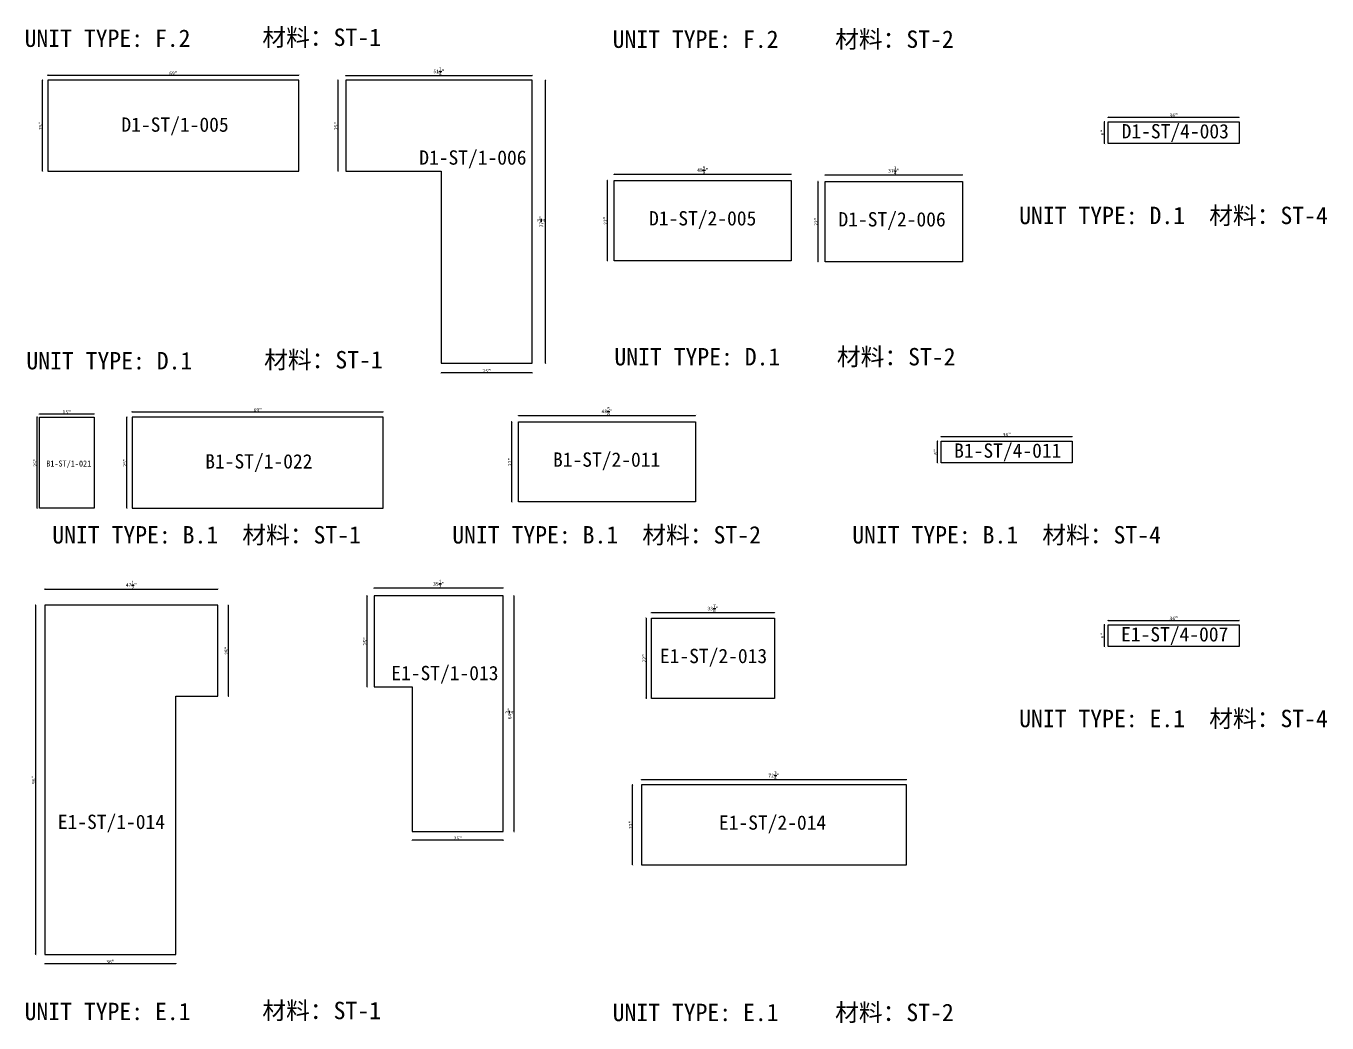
# Model space of a CAD drawing. Header units: millimetres. Extents: x -46962 to 137822, y -48342 to 2116.
# Drawn here: x 52801 to 61882, y -19901 to -12941 of the extents above; entities that cross this region are included whole.
import ezdxf
from ezdxf.enums import TextEntityAlignment as Align

# ---------------------------------------------------------------- set-up
doc = ezdxf.new("R2010")
doc.units = ezdxf.units.MM
doc.layers.add('COUNTERTOP_NUMBER', color=3, linetype='Continuous')
doc.layers.add('COUNTERTOPS', color=7, linetype='Continuous')
doc.styles.add('样式 1', font='')
doc.styles.get('样式 1').set_extended_font_data('NSimSun')
doc.dimstyles.new('副本 ISO-25', dxfattribs={"dimtxt": 25, "dimasz": 10, "dimexe": 1.5, "dimexo": 0.5, "dimtad": 1, "dimlfac": 0.03937, "dimlunit": 5, "dimtxsty": '样式 1', "dimblk": 'ARCHTICK', "dimcen": 2.5, "dimclrd": 256, "dimclrt": 1, "dimazin": 3, "dimtfac": 1, "dimtmove": 0, "dimatfit": 3, "dimfxlon": 1})

# ---------------------------------------------------------------- blocks, each defined once
blk = doc.blocks.new('_ArchTick')
at = {"color": 0, "linetype": 'ByBlock', "const_width": 0.15}
blk.add_lwpolyline([(-0.5, -0.5), (0.5, 0.5)], dxfattribs=at)
blk = doc.blocks.new('*D1247')
at = {"color": 0, "lineweight": -2, "transparency": 16777216}
for p, q in [((52917.6, -13320.4), (52915.1, -13320.4)), ((52917.6, -13955.4), (52915.1, -13955.4))]:
    blk.add_line(p, q, dxfattribs=at)
at = {"lineweight": -2, "transparency": 16777216}
blk.add_line((52916.6, -13955.4), (52916.6, -13320.4), dxfattribs=at)
at = {"layer": 'Defpoints', "color": 0, "transparency": 16777216}
for p in [(52916.6, -13320.4), (52953.5, -13320.4), (52953.5, -13955.4)]:
    blk.add_point(p, dxfattribs=at)
at = {"lineweight": -2, "transparency": 16777216, "xscale": 10, "yscale": 10, "zscale": 10}
for p, rotation in [((52916.6, -13320.4), 90), ((52916.6, -13955.4), 270)]:
    blk.add_blockref('_ArchTick', p, dxfattribs=dict(at, rotation=rotation))
at = {"color": 1, "transparency": 16777216, "insert": (52903.4, -13637.9), "char_height": 25, "attachment_point": 5, "rotation": 90, "style": '样式 1'}
blk.add_mtext('\\A1;25"', dxfattribs=at)
blk = doc.blocks.new('*D1248')
at = {"color": 0, "lineweight": -2, "transparency": 16777216}
for p, q in [((52953.5, -13285), (52953.5, -13282.5)), ((54706.1, -13285), (54706.1, -13282.5))]:
    blk.add_line(p, q, dxfattribs=at)
at = {"lineweight": -2, "transparency": 16777216}
blk.add_line((52953.5, -13284), (54706.1, -13284), dxfattribs=at)
at = {"layer": 'Defpoints', "color": 0, "transparency": 16777216}
for p in [(52953.5, -13320.4), (54706.1, -13284), (54706.1, -13320.4)]:
    blk.add_point(p, dxfattribs=at)
at = {"lineweight": -2, "transparency": 16777216, "xscale": 10, "yscale": 10, "zscale": 10, "rotation": 180}
blk.add_blockref('_ArchTick', (52953.5, -13284), dxfattribs=at)
at = {"lineweight": -2, "transparency": 16777216, "xscale": 10, "yscale": 10, "zscale": 10}
blk.add_blockref('_ArchTick', (54706.1, -13284), dxfattribs=at)
at = {"color": 1, "transparency": 16777216, "insert": (53829.8, -13270.9), "char_height": 25, "attachment_point": 5, "style": '样式 1'}
blk.add_mtext('\\A1;69"', dxfattribs=at)
blk = doc.blocks.new('*D1249')
at = {"color": 0, "lineweight": -2, "transparency": 16777216}
for p, q in [((55032.4, -13288.2), (55032.4, -13285.7)), ((56334.1, -13288.2), (56334.1, -13285.7))]:
    blk.add_line(p, q, dxfattribs=at)
at = {"lineweight": -2, "transparency": 16777216}
blk.add_line((55032.4, -13287.2), (56334.1, -13287.2), dxfattribs=at)
at = {"layer": 'Defpoints', "color": 0, "transparency": 16777216}
for p in [(55032.4, -13320.4), (56334.1, -13287.2), (56334.1, -13320.4)]:
    blk.add_point(p, dxfattribs=at)
at = {"lineweight": -2, "transparency": 16777216, "xscale": 10, "yscale": 10, "zscale": 10, "rotation": 180}
blk.add_blockref('_ArchTick', (55032.4, -13287.2), dxfattribs=at)
at = {"lineweight": -2, "transparency": 16777216, "xscale": 10, "yscale": 10, "zscale": 10}
blk.add_blockref('_ArchTick', (56334.1, -13287.2), dxfattribs=at)
at = {"color": 1, "transparency": 16777216, "insert": (55683.3, -13258.2), "char_height": 25, "attachment_point": 5, "style": '样式 1'}
blk.add_mtext('\\A1;51{\\H1x;\\S1/4;}"', dxfattribs=at)
blk = doc.blocks.new('*D1250')
at = {"color": 0, "lineweight": -2, "transparency": 16777216}
for p, q in [((54979.9, -13320.4), (54977.4, -13320.4)), ((54979.9, -13955.4), (54977.4, -13955.4))]:
    blk.add_line(p, q, dxfattribs=at)
at = {"lineweight": -2, "transparency": 16777216}
blk.add_line((54978.9, -13955.4), (54978.9, -13320.4), dxfattribs=at)
at = {"layer": 'Defpoints', "color": 0, "transparency": 16777216}
for p in [(54978.9, -13320.4), (55032.4, -13320.4), (55032.4, -13955.4)]:
    blk.add_point(p, dxfattribs=at)
at = {"lineweight": -2, "transparency": 16777216, "xscale": 10, "yscale": 10, "zscale": 10}
for p, rotation in [((54978.9, -13320.4), 90), ((54978.9, -13955.4), 270)]:
    blk.add_blockref('_ArchTick', p, dxfattribs=dict(at, rotation=rotation))
at = {"color": 1, "transparency": 16777216, "insert": (54965.8, -13637.9), "char_height": 25, "attachment_point": 5, "rotation": 90, "style": '样式 1'}
blk.add_mtext('\\A1;25"', dxfattribs=at)
blk = doc.blocks.new('*D1251')
at = {"color": 0, "lineweight": -2, "transparency": 16777216}
for p, q in [((55699.1, -15362.6), (55699.1, -15365.1)), ((56334.1, -15362.6), (56334.1, -15365.1))]:
    blk.add_line(p, q, dxfattribs=at)
at = {"lineweight": -2, "transparency": 16777216}
blk.add_line((56334.1, -15363.6), (55699.1, -15363.6), dxfattribs=at)
at = {"layer": 'Defpoints', "color": 0, "transparency": 16777216}
for p in [(55699.1, -15295.2), (56334.1, -15295.2), (55699.1, -15363.6)]:
    blk.add_point(p, dxfattribs=at)
at = {"lineweight": -2, "transparency": 16777216, "xscale": 10, "yscale": 10, "zscale": 10, "rotation": 180}
blk.add_blockref('_ArchTick', (55699.1, -15363.6), dxfattribs=at)
at = {"lineweight": -2, "transparency": 16777216, "xscale": 10, "yscale": 10, "zscale": 10}
blk.add_blockref('_ArchTick', (56334.1, -15363.6), dxfattribs=at)
at = {"color": 1, "transparency": 16777216, "insert": (56016.6, -15350.5), "char_height": 25, "attachment_point": 5, "style": '样式 1'}
blk.add_mtext('\\A1;25"', dxfattribs=at)
blk = doc.blocks.new('*D1252')
at = {"color": 0, "lineweight": -2, "transparency": 16777216}
for p, q in [((56426.4, -13320.4), (56428.9, -13320.4)), ((56426.4, -15295.2), (56428.9, -15295.2))]:
    blk.add_line(p, q, dxfattribs=at)
at = {"lineweight": -2, "transparency": 16777216}
blk.add_line((56427.4, -15295.2), (56427.4, -13320.4), dxfattribs=at)
at = {"layer": 'Defpoints', "color": 0, "transparency": 16777216}
for p in [(56334.1, -13320.4), (56427.4, -13320.4), (56334.1, -15295.2)]:
    blk.add_point(p, dxfattribs=at)
at = {"lineweight": -2, "transparency": 16777216, "xscale": 10, "yscale": 10, "zscale": 10}
for p, rotation in [((56427.4, -13320.4), 90), ((56427.4, -15295.2), 270)]:
    blk.add_blockref('_ArchTick', p, dxfattribs=dict(at, rotation=rotation))
at = {"color": 1, "transparency": 16777216, "insert": (56398.3, -14307.8), "char_height": 25, "attachment_point": 5, "rotation": 90, "style": '样式 1'}
blk.add_mtext('\\A1;77{\\H1x;\\S3/4;}"', dxfattribs=at)
blk = doc.blocks.new('*D1253')
at = {"color": 0, "lineweight": -2, "transparency": 16777216}
for p, q in [((56906.4, -13977.3), (56906.4, -13974.8)), ((58141.5, -13977.3), (58141.5, -13974.8))]:
    blk.add_line(p, q, dxfattribs=at)
at = {"lineweight": -2, "transparency": 16777216}
blk.add_line((56906.4, -13976.3), (58141.5, -13976.3), dxfattribs=at)
at = {"layer": 'Defpoints', "color": 0, "transparency": 16777216}
for p in [(58141.5, -13976.3), (56906.4, -14020.9), (58141.5, -14020.9)]:
    blk.add_point(p, dxfattribs=at)
at = {"lineweight": -2, "transparency": 16777216, "xscale": 10, "yscale": 10, "zscale": 10, "rotation": 180}
blk.add_blockref('_ArchTick', (56906.4, -13976.3), dxfattribs=at)
at = {"lineweight": -2, "transparency": 16777216, "xscale": 10, "yscale": 10, "zscale": 10}
blk.add_blockref('_ArchTick', (58141.5, -13976.3), dxfattribs=at)
at = {"color": 1, "transparency": 16777216, "insert": (57524, -13947.2), "char_height": 25, "attachment_point": 5, "style": '样式 1'}
blk.add_mtext('\\A1;48{\\H1x;\\S5/8;}"', dxfattribs=at)
blk = doc.blocks.new('*D1254')
at = {"color": 0, "lineweight": -2, "transparency": 16777216}
for p, q in [((56859.7, -14020.9), (56857.2, -14020.9)), ((56859.7, -14579.7), (56857.2, -14579.7))]:
    blk.add_line(p, q, dxfattribs=at)
at = {"lineweight": -2, "transparency": 16777216}
blk.add_line((56858.7, -14579.7), (56858.7, -14020.9), dxfattribs=at)
at = {"layer": 'Defpoints', "color": 0, "transparency": 16777216}
for p in [(56858.7, -14020.9), (56906.4, -14020.9), (56906.4, -14579.7)]:
    blk.add_point(p, dxfattribs=at)
at = {"lineweight": -2, "transparency": 16777216, "xscale": 10, "yscale": 10, "zscale": 10}
for p, rotation in [((56858.7, -14020.9), 90), ((56858.7, -14579.7), 270)]:
    blk.add_blockref('_ArchTick', p, dxfattribs=dict(at, rotation=rotation))
at = {"color": 1, "transparency": 16777216, "insert": (56845.5, -14300.3), "char_height": 25, "attachment_point": 5, "rotation": 90, "style": '样式 1'}
blk.add_mtext('\\A1;22"', dxfattribs=at)
blk = doc.blocks.new('*D1255')
at = {"color": 0, "lineweight": -2, "transparency": 16777216}
for p, q in [((58378.3, -13981.9), (58378.3, -13979.4)), ((59337.1, -13981.9), (59337.1, -13979.4))]:
    blk.add_line(p, q, dxfattribs=at)
at = {"lineweight": -2, "transparency": 16777216}
blk.add_line((58378.3, -13980.9), (59337.1, -13980.9), dxfattribs=at)
at = {"layer": 'Defpoints', "color": 0, "transparency": 16777216}
for p in [(59337.1, -13980.9), (58378.3, -14027.7), (59337.1, -14027.7)]:
    blk.add_point(p, dxfattribs=at)
at = {"lineweight": -2, "transparency": 16777216, "xscale": 10, "yscale": 10, "zscale": 10, "rotation": 180}
blk.add_blockref('_ArchTick', (58378.3, -13980.9), dxfattribs=at)
at = {"lineweight": -2, "transparency": 16777216, "xscale": 10, "yscale": 10, "zscale": 10}
blk.add_blockref('_ArchTick', (59337.1, -13980.9), dxfattribs=at)
at = {"color": 1, "transparency": 16777216, "insert": (58857.7, -13951.8), "char_height": 25, "attachment_point": 5, "style": '样式 1'}
blk.add_mtext('\\A1;37{\\H1x;\\S3/4;}"', dxfattribs=at)
blk = doc.blocks.new('*D1256')
at = {"color": 0, "lineweight": -2, "transparency": 16777216}
for p, q in [((58331.2, -14027.7), (58328.7, -14027.7)), ((58331.2, -14586.5), (58328.7, -14586.5))]:
    blk.add_line(p, q, dxfattribs=at)
at = {"lineweight": -2, "transparency": 16777216}
blk.add_line((58330.2, -14586.5), (58330.2, -14027.7), dxfattribs=at)
at = {"layer": 'Defpoints', "color": 0, "transparency": 16777216}
for p in [(58330.2, -14027.7), (58378.3, -14027.7), (58378.3, -14586.5)]:
    blk.add_point(p, dxfattribs=at)
at = {"lineweight": -2, "transparency": 16777216, "xscale": 10, "yscale": 10, "zscale": 10}
for p, rotation in [((58330.2, -14027.7), 90), ((58330.2, -14586.5), 270)]:
    blk.add_blockref('_ArchTick', p, dxfattribs=dict(at, rotation=rotation))
at = {"color": 1, "transparency": 16777216, "insert": (58317, -14307.1), "char_height": 25, "attachment_point": 5, "rotation": 90, "style": '样式 1'}
blk.add_mtext('\\A1;22"', dxfattribs=at)
blk = doc.blocks.new('*D1257')
at = {"color": 0, "lineweight": -2, "transparency": 16777216}
for p, q in [((60354.8, -13579.3), (60354.8, -13576.8)), ((61269.2, -13579.3), (61269.2, -13576.8))]:
    blk.add_line(p, q, dxfattribs=at)
at = {"lineweight": -2, "transparency": 16777216}
blk.add_line((60354.8, -13578.3), (61269.2, -13578.3), dxfattribs=at)
at = {"layer": 'Defpoints', "color": 0, "transparency": 16777216}
for p in [(60354.8, -13609.2), (61269.2, -13578.3), (61269.2, -13609.2)]:
    blk.add_point(p, dxfattribs=at)
at = {"lineweight": -2, "transparency": 16777216, "xscale": 10, "yscale": 10, "zscale": 10, "rotation": 180}
blk.add_blockref('_ArchTick', (60354.8, -13578.3), dxfattribs=at)
at = {"lineweight": -2, "transparency": 16777216, "xscale": 10, "yscale": 10, "zscale": 10}
blk.add_blockref('_ArchTick', (61269.2, -13578.3), dxfattribs=at)
at = {"color": 1, "transparency": 16777216, "insert": (60812, -13565.2), "char_height": 25, "attachment_point": 5, "style": '样式 1'}
blk.add_mtext('\\A1;36"', dxfattribs=at)
blk = doc.blocks.new('*D1258')
at = {"color": 0, "lineweight": -2, "transparency": 16777216}
for p, q in [((60330, -13609.2), (60327.5, -13609.2)), ((60330, -13761.6), (60327.5, -13761.6))]:
    blk.add_line(p, q, dxfattribs=at)
at = {"lineweight": -2, "transparency": 16777216}
blk.add_line((60329, -13761.6), (60329, -13609.2), dxfattribs=at)
at = {"layer": 'Defpoints', "color": 0, "transparency": 16777216}
for p in [(60329, -13609.2), (60354.8, -13609.2), (60354.8, -13761.6)]:
    blk.add_point(p, dxfattribs=at)
at = {"lineweight": -2, "transparency": 16777216, "xscale": 10, "yscale": 10, "zscale": 10}
for p, rotation in [((60329, -13609.2), 90), ((60329, -13761.6), 270)]:
    blk.add_blockref('_ArchTick', p, dxfattribs=dict(at, rotation=rotation))
at = {"color": 1, "transparency": 16777216, "insert": (60315.9, -13685.4), "char_height": 25, "attachment_point": 5, "rotation": 90, "style": '样式 1'}
blk.add_mtext('\\A1;6"', dxfattribs=at)
blk = doc.blocks.new('*D1269')
at = {"color": 0, "lineweight": -2, "transparency": 16777216}
for p, q in [((52880.2, -15671.2), (52877.7, -15671.2)), ((52880.2, -16306.2), (52877.7, -16306.2))]:
    blk.add_line(p, q, dxfattribs=at)
at = {"lineweight": -2, "transparency": 16777216}
blk.add_line((52879.2, -16306.2), (52879.2, -15671.2), dxfattribs=at)
at = {"layer": 'Defpoints', "color": 0, "transparency": 16777216}
for p in [(52879.2, -15671.2), (52895, -15671.2), (52895, -16306.2)]:
    blk.add_point(p, dxfattribs=at)
at = {"lineweight": -2, "transparency": 16777216, "xscale": 10, "yscale": 10, "zscale": 10}
for p, rotation in [((52879.2, -15671.2), 90), ((52879.2, -16306.2), 270)]:
    blk.add_blockref('_ArchTick', p, dxfattribs=dict(at, rotation=rotation))
at = {"color": 1, "transparency": 16777216, "insert": (52866.1, -15988.7), "char_height": 25, "attachment_point": 5, "rotation": 90, "style": '样式 1'}
blk.add_mtext('\\A1;25"', dxfattribs=at)
blk = doc.blocks.new('*D1270')
at = {"color": 0, "lineweight": -2, "transparency": 16777216}
for p, q in [((52895, -15650.8), (52895, -15648.3)), ((53276, -15650.8), (53276, -15648.3))]:
    blk.add_line(p, q, dxfattribs=at)
at = {"lineweight": -2, "transparency": 16777216}
blk.add_line((52895, -15649.8), (53276, -15649.8), dxfattribs=at)
at = {"layer": 'Defpoints', "color": 0, "transparency": 16777216}
for p in [(52895, -15671.2), (53276, -15649.8), (53276, -15671.2)]:
    blk.add_point(p, dxfattribs=at)
at = {"lineweight": -2, "transparency": 16777216, "xscale": 10, "yscale": 10, "zscale": 10, "rotation": 180}
blk.add_blockref('_ArchTick', (52895, -15649.8), dxfattribs=at)
at = {"lineweight": -2, "transparency": 16777216, "xscale": 10, "yscale": 10, "zscale": 10}
blk.add_blockref('_ArchTick', (53276, -15649.8), dxfattribs=at)
at = {"color": 1, "transparency": 16777216, "insert": (53085.5, -15636.6), "char_height": 25, "attachment_point": 5, "style": '样式 1'}
blk.add_mtext('\\A1;15"', dxfattribs=at)
blk = doc.blocks.new('*D1271')
at = {"color": 0, "lineweight": -2, "transparency": 16777216}
for p, q in [((53506.3, -15671.2), (53503.8, -15671.2)), ((53506.3, -16306.2), (53503.8, -16306.2))]:
    blk.add_line(p, q, dxfattribs=at)
at = {"lineweight": -2, "transparency": 16777216}
blk.add_line((53505.3, -16306.2), (53505.3, -15671.2), dxfattribs=at)
at = {"layer": 'Defpoints', "color": 0, "transparency": 16777216}
for p in [(53505.3, -15671.2), (53542.3, -15671.2), (53542.3, -16306.2)]:
    blk.add_point(p, dxfattribs=at)
at = {"lineweight": -2, "transparency": 16777216, "xscale": 10, "yscale": 10, "zscale": 10}
for p, rotation in [((53505.3, -15671.2), 90), ((53505.3, -16306.2), 270)]:
    blk.add_blockref('_ArchTick', p, dxfattribs=dict(at, rotation=rotation))
at = {"color": 1, "transparency": 16777216, "insert": (53492.2, -15988.7), "char_height": 25, "attachment_point": 5, "rotation": 90, "style": '样式 1'}
blk.add_mtext('\\A1;25"', dxfattribs=at)
blk = doc.blocks.new('*D1272')
at = {"color": 0, "lineweight": -2, "transparency": 16777216}
for p, q in [((53542.3, -15635.9), (53542.3, -15633.4)), ((55294.9, -15635.9), (55294.9, -15633.4))]:
    blk.add_line(p, q, dxfattribs=at)
at = {"lineweight": -2, "transparency": 16777216}
blk.add_line((53542.3, -15634.9), (55294.9, -15634.9), dxfattribs=at)
at = {"layer": 'Defpoints', "color": 0, "transparency": 16777216}
for p in [(53542.3, -15671.2), (55294.9, -15634.9), (55294.9, -15671.2)]:
    blk.add_point(p, dxfattribs=at)
at = {"lineweight": -2, "transparency": 16777216, "xscale": 10, "yscale": 10, "zscale": 10, "rotation": 180}
blk.add_blockref('_ArchTick', (53542.3, -15634.9), dxfattribs=at)
at = {"lineweight": -2, "transparency": 16777216, "xscale": 10, "yscale": 10, "zscale": 10}
blk.add_blockref('_ArchTick', (55294.9, -15634.9), dxfattribs=at)
at = {"color": 1, "transparency": 16777216, "insert": (54418.6, -15621.7), "char_height": 25, "attachment_point": 5, "style": '样式 1'}
blk.add_mtext('\\A1;69"', dxfattribs=at)
blk = doc.blocks.new('*D1273')
at = {"color": 0, "lineweight": -2, "transparency": 16777216}
for p, q in [((56239.7, -15661.4), (56239.7, -15658.9)), ((57474.7, -15661.4), (57474.7, -15658.9))]:
    blk.add_line(p, q, dxfattribs=at)
at = {"lineweight": -2, "transparency": 16777216}
blk.add_line((56239.7, -15660.4), (57474.7, -15660.4), dxfattribs=at)
at = {"layer": 'Defpoints', "color": 0, "transparency": 16777216}
for p in [(56239.7, -15705), (57474.7, -15660.4), (57474.7, -15705)]:
    blk.add_point(p, dxfattribs=at)
at = {"lineweight": -2, "transparency": 16777216, "xscale": 10, "yscale": 10, "zscale": 10, "rotation": 180}
blk.add_blockref('_ArchTick', (56239.7, -15660.4), dxfattribs=at)
at = {"lineweight": -2, "transparency": 16777216, "xscale": 10, "yscale": 10, "zscale": 10}
blk.add_blockref('_ArchTick', (57474.7, -15660.4), dxfattribs=at)
at = {"color": 1, "transparency": 16777216, "insert": (56857.2, -15631.4), "char_height": 25, "attachment_point": 5, "style": '样式 1'}
blk.add_mtext('\\A1;48{\\H1x;\\S5/8;}"', dxfattribs=at)
blk = doc.blocks.new('*D1274')
at = {"color": 0, "lineweight": -2, "transparency": 16777216}
for p, q in [((56192.9, -15705), (56190.4, -15705)), ((56192.9, -16263.8), (56190.4, -16263.8))]:
    blk.add_line(p, q, dxfattribs=at)
at = {"lineweight": -2, "transparency": 16777216}
blk.add_line((56191.9, -16263.8), (56191.9, -15705), dxfattribs=at)
at = {"layer": 'Defpoints', "color": 0, "transparency": 16777216}
for p in [(56191.9, -15705), (56239.7, -15705), (56239.7, -16263.8)]:
    blk.add_point(p, dxfattribs=at)
at = {"lineweight": -2, "transparency": 16777216, "xscale": 10, "yscale": 10, "zscale": 10}
for p, rotation in [((56191.9, -15705), 90), ((56191.9, -16263.8), 270)]:
    blk.add_blockref('_ArchTick', p, dxfattribs=dict(at, rotation=rotation))
at = {"color": 1, "transparency": 16777216, "insert": (56178.8, -15984.4), "char_height": 25, "attachment_point": 5, "rotation": 90, "style": '样式 1'}
blk.add_mtext('\\A1;22"', dxfattribs=at)
blk = doc.blocks.new('*D1275')
at = {"color": 0, "lineweight": -2, "transparency": 16777216}
for p, q in [((59189.8, -15808.9), (59189.8, -15806.4)), ((60104.2, -15808.9), (60104.2, -15806.4))]:
    blk.add_line(p, q, dxfattribs=at)
at = {"lineweight": -2, "transparency": 16777216}
blk.add_line((59189.8, -15807.9), (60104.2, -15807.9), dxfattribs=at)
at = {"layer": 'Defpoints', "color": 0, "transparency": 16777216}
for p in [(59189.8, -15838.7), (60104.2, -15807.9), (60104.2, -15838.7)]:
    blk.add_point(p, dxfattribs=at)
at = {"lineweight": -2, "transparency": 16777216, "xscale": 10, "yscale": 10, "zscale": 10, "rotation": 180}
blk.add_blockref('_ArchTick', (59189.8, -15807.9), dxfattribs=at)
at = {"lineweight": -2, "transparency": 16777216, "xscale": 10, "yscale": 10, "zscale": 10}
blk.add_blockref('_ArchTick', (60104.2, -15807.9), dxfattribs=at)
at = {"color": 1, "transparency": 16777216, "insert": (59647, -15794.8), "char_height": 25, "attachment_point": 5, "style": '样式 1'}
blk.add_mtext('\\A1;36"', dxfattribs=at)
blk = doc.blocks.new('*D1276')
at = {"color": 0, "lineweight": -2, "transparency": 16777216}
for p, q in [((59165, -15838.7), (59162.5, -15838.7)), ((59165, -15991.1), (59162.5, -15991.1))]:
    blk.add_line(p, q, dxfattribs=at)
at = {"lineweight": -2, "transparency": 16777216}
blk.add_line((59164, -15991.1), (59164, -15838.7), dxfattribs=at)
at = {"layer": 'Defpoints', "color": 0, "transparency": 16777216}
for p in [(59164, -15838.7), (59189.8, -15838.7), (59189.8, -15991.1)]:
    blk.add_point(p, dxfattribs=at)
at = {"lineweight": -2, "transparency": 16777216, "xscale": 10, "yscale": 10, "zscale": 10}
for p, rotation in [((59164, -15838.7), 90), ((59164, -15991.1), 270)]:
    blk.add_blockref('_ArchTick', p, dxfattribs=dict(at, rotation=rotation))
at = {"color": 1, "transparency": 16777216, "insert": (59150.9, -15914.9), "char_height": 25, "attachment_point": 5, "rotation": 90, "style": '样式 1'}
blk.add_mtext('\\A1;6"', dxfattribs=at)
blk = doc.blocks.new('*D1226')
at = {"color": 0, "lineweight": -2, "transparency": 16777216}
for p, q in [((55230.8, -16866.5), (55230.8, -16864)), ((56132.5, -16866.5), (56132.5, -16864))]:
    blk.add_line(p, q, dxfattribs=at)
at = {"lineweight": -2, "transparency": 16777216}
blk.add_line((56132.5, -16865.5), (55230.8, -16865.5), dxfattribs=at)
at = {"layer": 'Defpoints', "color": 0, "transparency": 16777216}
for p in [(55230.8, -16865.5), (55230.8, -16919.5), (56132.5, -16919.5)]:
    blk.add_point(p, dxfattribs=at)
at = {"lineweight": -2, "transparency": 16777216, "xscale": 10, "yscale": 10, "zscale": 10, "rotation": 180}
blk.add_blockref('_ArchTick', (55230.8, -16865.5), dxfattribs=at)
at = {"lineweight": -2, "transparency": 16777216, "xscale": 10, "yscale": 10, "zscale": 10}
blk.add_blockref('_ArchTick', (56132.5, -16865.5), dxfattribs=at)
at = {"color": 1, "transparency": 16777216, "insert": (55681.6, -16836.5), "char_height": 25, "attachment_point": 5, "style": '样式 1'}
blk.add_mtext('\\A1;35{\\H1x;\\S1/2;}"', dxfattribs=at)
blk = doc.blocks.new('*D1227')
at = {"color": 0, "lineweight": -2, "transparency": 16777216}
for p, q in [((56204.9, -16919.5), (56207.4, -16919.5)), ((56204.9, -18564.1), (56207.4, -18564.1))]:
    blk.add_line(p, q, dxfattribs=at)
at = {"lineweight": -2, "transparency": 16777216}
blk.add_line((56205.9, -16919.5), (56205.9, -18564.1), dxfattribs=at)
at = {"layer": 'Defpoints', "color": 0, "transparency": 16777216}
for p in [(56132.5, -16919.5), (56132.5, -18564.1), (56205.9, -18564.1)]:
    blk.add_point(p, dxfattribs=at)
at = {"lineweight": -2, "transparency": 16777216, "xscale": 10, "yscale": 10, "zscale": 10}
for p, rotation in [((56205.9, -16919.5), 90), ((56205.9, -18564.1), 270)]:
    blk.add_blockref('_ArchTick', p, dxfattribs=dict(at, rotation=rotation))
at = {"color": 1, "transparency": 16777216, "insert": (56176.8, -17741.8), "char_height": 25, "attachment_point": 5, "rotation": 90, "style": '样式 1'}
blk.add_mtext('\\A1;64{\\H1x;\\S3/4;}"', dxfattribs=at)
blk = doc.blocks.new('*D1228')
at = {"color": 0, "lineweight": -2, "transparency": 16777216}
for p, q in [((55497.5, -18624.4), (55497.5, -18626.9)), ((56132.5, -18624.4), (56132.5, -18626.9))]:
    blk.add_line(p, q, dxfattribs=at)
at = {"lineweight": -2, "transparency": 16777216}
blk.add_line((56132.5, -18625.4), (55497.5, -18625.4), dxfattribs=at)
at = {"layer": 'Defpoints', "color": 0, "transparency": 16777216}
for p in [(55497.5, -18564.1), (56132.5, -18564.1), (55497.5, -18625.4)]:
    blk.add_point(p, dxfattribs=at)
at = {"lineweight": -2, "transparency": 16777216, "xscale": 10, "yscale": 10, "zscale": 10, "rotation": 180}
blk.add_blockref('_ArchTick', (55497.5, -18625.4), dxfattribs=at)
at = {"lineweight": -2, "transparency": 16777216, "xscale": 10, "yscale": 10, "zscale": 10}
blk.add_blockref('_ArchTick', (56132.5, -18625.4), dxfattribs=at)
at = {"color": 1, "transparency": 16777216, "insert": (55815, -18612.3), "char_height": 25, "attachment_point": 5, "style": '样式 1'}
blk.add_mtext('\\A1;25"', dxfattribs=at)
blk = doc.blocks.new('*D1229')
at = {"color": 0, "lineweight": -2, "transparency": 16777216}
for p, q in [((55182.7, -16919.5), (55180.2, -16919.5)), ((55182.7, -17554.5), (55180.2, -17554.5))]:
    blk.add_line(p, q, dxfattribs=at)
at = {"lineweight": -2, "transparency": 16777216}
blk.add_line((55181.7, -17554.5), (55181.7, -16919.5), dxfattribs=at)
at = {"layer": 'Defpoints', "color": 0, "transparency": 16777216}
for p in [(55181.7, -16919.5), (55230.8, -16919.5), (55230.8, -17554.5)]:
    blk.add_point(p, dxfattribs=at)
at = {"lineweight": -2, "transparency": 16777216, "xscale": 10, "yscale": 10, "zscale": 10}
for p, rotation in [((55181.7, -16919.5), 90), ((55181.7, -17554.5), 270)]:
    blk.add_blockref('_ArchTick', p, dxfattribs=dict(at, rotation=rotation))
at = {"color": 1, "transparency": 16777216, "insert": (55168.6, -17237), "char_height": 25, "attachment_point": 5, "rotation": 90, "style": '样式 1'}
blk.add_mtext('\\A1;25"', dxfattribs=at)
blk = doc.blocks.new('*D1230')
at = {"color": 0, "lineweight": -2, "transparency": 16777216}
for p, q in [((52933.2, -16873.7), (52933.2, -16871.2)), ((54139.7, -16873.7), (54139.7, -16871.2))]:
    blk.add_line(p, q, dxfattribs=at)
at = {"lineweight": -2, "transparency": 16777216}
blk.add_line((52933.2, -16872.7), (54139.7, -16872.7), dxfattribs=at)
at = {"layer": 'Defpoints', "color": 0, "transparency": 16777216}
for p in [(54139.7, -16872.7), (52933.2, -16984.4), (54139.7, -16984.4)]:
    blk.add_point(p, dxfattribs=at)
at = {"lineweight": -2, "transparency": 16777216, "xscale": 10, "yscale": 10, "zscale": 10, "rotation": 180}
blk.add_blockref('_ArchTick', (52933.2, -16872.7), dxfattribs=at)
at = {"lineweight": -2, "transparency": 16777216, "xscale": 10, "yscale": 10, "zscale": 10}
blk.add_blockref('_ArchTick', (54139.7, -16872.7), dxfattribs=at)
at = {"color": 1, "transparency": 16777216, "insert": (53536.5, -16843.7), "char_height": 25, "attachment_point": 5, "style": '样式 1'}
blk.add_mtext('\\A1;47{\\H1x;\\S1/2;}"', dxfattribs=at)
blk = doc.blocks.new('*D1231')
at = {"color": 0, "lineweight": -2, "transparency": 16777216}
for p, q in [((52869, -16984.4), (52866.5, -16984.4)), ((52869, -19422.8), (52866.5, -19422.8))]:
    blk.add_line(p, q, dxfattribs=at)
at = {"lineweight": -2, "transparency": 16777216}
blk.add_line((52868, -16984.4), (52868, -19422.8), dxfattribs=at)
at = {"layer": 'Defpoints', "color": 0, "transparency": 16777216}
for p in [(52933.2, -16984.4), (52868, -19422.8), (52933.2, -19422.8)]:
    blk.add_point(p, dxfattribs=at)
at = {"lineweight": -2, "transparency": 16777216, "xscale": 10, "yscale": 10, "zscale": 10}
for p, rotation in [((52868, -16984.4), 90), ((52868, -19422.8), 270)]:
    blk.add_blockref('_ArchTick', p, dxfattribs=dict(at, rotation=rotation))
at = {"color": 1, "transparency": 16777216, "insert": (52854.9, -18203.6), "char_height": 25, "attachment_point": 5, "rotation": 90, "style": '样式 1'}
blk.add_mtext('\\A1;96"', dxfattribs=at)
blk = doc.blocks.new('*D1232')
at = {"color": 0, "lineweight": -2, "transparency": 16777216}
for p, q in [((52933.2, -19486), (52933.2, -19488.5)), ((53847.6, -19486), (53847.6, -19488.5))]:
    blk.add_line(p, q, dxfattribs=at)
at = {"lineweight": -2, "transparency": 16777216}
blk.add_line((52933.2, -19487), (53847.6, -19487), dxfattribs=at)
at = {"layer": 'Defpoints', "color": 0, "transparency": 16777216}
for p in [(52933.2, -19422.8), (53847.6, -19422.8), (53847.6, -19487)]:
    blk.add_point(p, dxfattribs=at)
at = {"lineweight": -2, "transparency": 16777216, "xscale": 10, "yscale": 10, "zscale": 10, "rotation": 180}
blk.add_blockref('_ArchTick', (52933.2, -19487), dxfattribs=at)
at = {"lineweight": -2, "transparency": 16777216, "xscale": 10, "yscale": 10, "zscale": 10}
blk.add_blockref('_ArchTick', (53847.6, -19487), dxfattribs=at)
at = {"color": 1, "transparency": 16777216, "insert": (53390.4, -19473.9), "char_height": 25, "attachment_point": 5, "style": '样式 1'}
blk.add_mtext('\\A1;36"', dxfattribs=at)
blk = doc.blocks.new('*D1233')
at = {"color": 0, "lineweight": -2, "transparency": 16777216}
for p, q in [((54212.7, -16984.4), (54215.2, -16984.4)), ((54212.7, -17619.4), (54215.2, -17619.4))]:
    blk.add_line(p, q, dxfattribs=at)
at = {"lineweight": -2, "transparency": 16777216}
blk.add_line((54213.7, -17619.4), (54213.7, -16984.4), dxfattribs=at)
at = {"layer": 'Defpoints', "color": 0, "transparency": 16777216}
for p in [(54139.7, -16984.4), (54213.7, -16984.4), (54139.7, -17619.4)]:
    blk.add_point(p, dxfattribs=at)
at = {"lineweight": -2, "transparency": 16777216, "xscale": 10, "yscale": 10, "zscale": 10}
for p, rotation in [((54213.7, -16984.4), 90), ((54213.7, -17619.4), 270)]:
    blk.add_blockref('_ArchTick', p, dxfattribs=dict(at, rotation=rotation))
at = {"color": 1, "transparency": 16777216, "insert": (54200.6, -17301.9), "char_height": 25, "attachment_point": 5, "rotation": 90, "style": '样式 1'}
blk.add_mtext('\\A1;25"', dxfattribs=at)
blk = doc.blocks.new('*D1234')
at = {"color": 0, "lineweight": -2, "transparency": 16777216}
for p, q in [((57165.9, -17037.7), (57165.9, -17035.2)), ((58026.4, -17037.7), (58026.4, -17035.2))]:
    blk.add_line(p, q, dxfattribs=at)
at = {"lineweight": -2, "transparency": 16777216}
blk.add_line((57165.9, -17036.7), (58026.4, -17036.7), dxfattribs=at)
at = {"layer": 'Defpoints', "color": 0, "transparency": 16777216}
for p in [(58026.4, -17036.7), (57165.9, -17076.1), (58026.4, -17076.1)]:
    blk.add_point(p, dxfattribs=at)
at = {"lineweight": -2, "transparency": 16777216, "xscale": 10, "yscale": 10, "zscale": 10, "rotation": 180}
blk.add_blockref('_ArchTick', (57165.9, -17036.7), dxfattribs=at)
at = {"lineweight": -2, "transparency": 16777216, "xscale": 10, "yscale": 10, "zscale": 10}
blk.add_blockref('_ArchTick', (58026.4, -17036.7), dxfattribs=at)
at = {"color": 1, "transparency": 16777216, "insert": (57596.2, -17007.6), "char_height": 25, "attachment_point": 5, "style": '样式 1'}
blk.add_mtext('\\A1;33{\\H1x;\\S7/8;}"', dxfattribs=at)
blk = doc.blocks.new('*D1235')
at = {"color": 0, "lineweight": -2, "transparency": 16777216}
for p, q in [((57130.3, -17076.1), (57127.8, -17076.1)), ((57130.3, -17634.9), (57127.8, -17634.9))]:
    blk.add_line(p, q, dxfattribs=at)
at = {"lineweight": -2, "transparency": 16777216}
blk.add_line((57129.3, -17076.1), (57129.3, -17634.9), dxfattribs=at)
at = {"layer": 'Defpoints', "color": 0, "transparency": 16777216}
for p in [(57165.9, -17076.1), (57129.3, -17634.9), (57165.9, -17634.9)]:
    blk.add_point(p, dxfattribs=at)
at = {"lineweight": -2, "transparency": 16777216, "xscale": 10, "yscale": 10, "zscale": 10}
for p, rotation in [((57129.3, -17076.1), 90), ((57129.3, -17634.9), 270)]:
    blk.add_blockref('_ArchTick', p, dxfattribs=dict(at, rotation=rotation))
at = {"color": 1, "transparency": 16777216, "insert": (57116.2, -17355.5), "char_height": 25, "attachment_point": 5, "rotation": 90, "style": '样式 1'}
blk.add_mtext('\\A1;22"', dxfattribs=at)
blk = doc.blocks.new('*D1236')
at = {"color": 0, "lineweight": -2, "transparency": 16777216}
for p, q in [((57098, -18203.5), (57098, -18201)), ((58945.9, -18203.5), (58945.9, -18201))]:
    blk.add_line(p, q, dxfattribs=at)
at = {"lineweight": -2, "transparency": 16777216}
blk.add_line((57098, -18202.5), (58945.9, -18202.5), dxfattribs=at)
at = {"layer": 'Defpoints', "color": 0, "transparency": 16777216}
for p in [(57098, -18239), (58945.9, -18202.5), (58945.9, -18239)]:
    blk.add_point(p, dxfattribs=at)
at = {"lineweight": -2, "transparency": 16777216, "xscale": 10, "yscale": 10, "zscale": 10, "rotation": 180}
blk.add_blockref('_ArchTick', (57098, -18202.5), dxfattribs=at)
at = {"lineweight": -2, "transparency": 16777216, "xscale": 10, "yscale": 10, "zscale": 10}
blk.add_blockref('_ArchTick', (58945.9, -18202.5), dxfattribs=at)
at = {"color": 1, "transparency": 16777216, "insert": (58022, -18173.4), "char_height": 25, "attachment_point": 5, "style": '样式 1'}
blk.add_mtext('\\A1;72{\\H1x;\\S3/4;}"', dxfattribs=at)
blk = doc.blocks.new('*D1237')
at = {"color": 0, "lineweight": -2, "transparency": 16777216}
for p, q in [((57036.4, -18239), (57033.9, -18239)), ((57036.4, -18797.8), (57033.9, -18797.8))]:
    blk.add_line(p, q, dxfattribs=at)
at = {"lineweight": -2, "transparency": 16777216}
blk.add_line((57035.4, -18797.8), (57035.4, -18239), dxfattribs=at)
at = {"layer": 'Defpoints', "color": 0, "transparency": 16777216}
for p in [(57035.4, -18239), (57098, -18239), (57098, -18797.8)]:
    blk.add_point(p, dxfattribs=at)
at = {"lineweight": -2, "transparency": 16777216, "xscale": 10, "yscale": 10, "zscale": 10}
for p, rotation in [((57035.4, -18239), 90), ((57035.4, -18797.8), 270)]:
    blk.add_blockref('_ArchTick', p, dxfattribs=dict(at, rotation=rotation))
at = {"color": 1, "transparency": 16777216, "insert": (57022.3, -18518.4), "char_height": 25, "attachment_point": 5, "rotation": 90, "style": '样式 1'}
blk.add_mtext('\\A1;22"', dxfattribs=at)
blk = doc.blocks.new('*D1238')
at = {"color": 0, "lineweight": -2, "transparency": 16777216}
for p, q in [((60354.8, -17091.3), (60354.8, -17088.8)), ((61269.2, -17091.3), (61269.2, -17088.8))]:
    blk.add_line(p, q, dxfattribs=at)
at = {"lineweight": -2, "transparency": 16777216}
blk.add_line((60354.8, -17090.3), (61269.2, -17090.3), dxfattribs=at)
at = {"layer": 'Defpoints', "color": 0, "transparency": 16777216}
for p in [(60354.8, -17121.1), (61269.2, -17090.3), (61269.2, -17121.1)]:
    blk.add_point(p, dxfattribs=at)
at = {"lineweight": -2, "transparency": 16777216, "xscale": 10, "yscale": 10, "zscale": 10, "rotation": 180}
blk.add_blockref('_ArchTick', (60354.8, -17090.3), dxfattribs=at)
at = {"lineweight": -2, "transparency": 16777216, "xscale": 10, "yscale": 10, "zscale": 10}
blk.add_blockref('_ArchTick', (61269.2, -17090.3), dxfattribs=at)
at = {"color": 1, "transparency": 16777216, "insert": (60812, -17077.2), "char_height": 25, "attachment_point": 5, "style": '样式 1'}
blk.add_mtext('\\A1;36"', dxfattribs=at)
blk = doc.blocks.new('*D1239')
at = {"color": 0, "lineweight": -2, "transparency": 16777216}
for p, q in [((60330, -17121.1), (60327.5, -17121.1)), ((60330, -17273.5), (60327.5, -17273.5))]:
    blk.add_line(p, q, dxfattribs=at)
at = {"lineweight": -2, "transparency": 16777216}
blk.add_line((60329, -17273.5), (60329, -17121.1), dxfattribs=at)
at = {"layer": 'Defpoints', "color": 0, "transparency": 16777216}
for p in [(60329, -17121.1), (60354.8, -17121.1), (60354.8, -17273.5)]:
    blk.add_point(p, dxfattribs=at)
at = {"lineweight": -2, "transparency": 16777216, "xscale": 10, "yscale": 10, "zscale": 10}
for p, rotation in [((60329, -17121.1), 90), ((60329, -17273.5), 270)]:
    blk.add_blockref('_ArchTick', p, dxfattribs=dict(at, rotation=rotation))
at = {"color": 1, "transparency": 16777216, "insert": (60315.9, -17197.3), "char_height": 25, "attachment_point": 5, "rotation": 90, "style": '样式 1'}
blk.add_mtext('\\A1;6"', dxfattribs=at)

msp = doc.modelspace()

# ---------------------------------------------------------------- linework, layer by layer
at = {"layer": 'COUNTERTOPS'}
for points in [[(52953.498, -13955.357), (54706.098, -13955.357), (54706.098, -13320.357), (52953.498, -13320.357)], [(56334.143, -13320.357), (55032.393, -13320.357), (55032.393, -13955.357), (55699.143, -13955.357), (55699.143, -15295.207), (56334.143, -15295.207)], [(60354.822, -13609.168), (61269.222, -13609.168), (61269.222, -13761.568), (60354.822, -13761.568)], [(56906.419, -14020.857), (58141.494, -14020.857), (58141.494, -14579.657), (56906.419, -14579.657)], [(58378.266, -14027.716), (59337.116, -14027.716), (59337.116, -14586.516), (58378.266, -14586.516)], [(56239.661, -15704.977), (57474.736, -15704.977), (57474.736, -16263.777), (56239.661, -16263.777)], [(59189.815, -15838.735), (60104.215, -15838.735), (60104.215, -15991.135), (59189.815, -15991.135)], [(56132.453, -16919.473), (55230.753, -16919.473), (55230.753, -17554.473), (55497.453, -17554.473), (55497.453, -18564.123), (56132.453, -18564.123)], [(53847.637, -17619.43), (54139.737, -17619.43), (54139.737, -16984.43), (52933.237, -16984.43), (52933.237, -19422.83), (53847.637, -19422.83)], [(57165.946, -17076.103), (58026.371, -17076.103), (58026.371, -17634.903), (57165.946, -17634.903)], [(60354.822, -17121.132), (61269.222, -17121.132), (61269.222, -17273.532), (60354.822, -17273.532)], [(58945.899, -18238.999), (57098.049, -18238.999), (57098.049, -18797.799), (58945.899, -18797.799)]]:
    msp.add_lwpolyline(points, close=True, dxfattribs=at)
at = {"layer": 'COUNTERTOPS', "color": 40, "true_color": 0xf8d731}
for points in [[(52895.02, -16306.188), (52895.02, -15671.188), (53276.02, -15671.188), (53276.02, -16306.188)], [(53542.289, -16306.188), (55294.889, -16306.188), (55294.889, -15671.188), (53542.289, -15671.188)]]:
    msp.add_lwpolyline(points, close=True, dxfattribs=at)

# ---------------------------------------------------------------- texts
at = {"style": '样式 1'}
for s, p in [('UNIT TYPE: F.2', (52791.205, -13087.297)), ('材料：ST-1', (54450.492, -13080.642)), ('UNIT TYPE: F.2', (56895.615, -13094.074)), ('材料：ST-2', (58448.34, -13094.074)), ('UNIT TYPE: D.1', (59733.131, -14324.325)), ('材料：ST-4', (61059.412, -14324.325)), ('UNIT TYPE: D.1', (52803.546, -15338.427)), ('材料：ST-1', (54462.832, -15331.772)), ('UNIT TYPE: D.1', (56907.956, -15310.725)), ('材料：ST-2', (58460.681, -15310.725)), ('UNIT TYPE: B.1', (52984.375, -16553.892)), ('材料：ST-1', (54310.656, -16553.892)), ('UNIT TYPE: B.1', (55776.249, -16553.892)), ('材料：ST-2', (57102.53, -16553.892)), ('UNIT TYPE: B.1', (58568.123, -16553.892)), ('材料：ST-4', (59894.405, -16553.892)), ('材料：ST-4', (61059.412, -17836.289)), ('UNIT TYPE: E.1', (59733.131, -17836.289)), ('UNIT TYPE: E.1', (52791.205, -19881.318)), ('材料：ST-1', (54450.492, -19874.663)), ('UNIT TYPE: E.1', (56895.615, -19888.096)), ('材料：ST-2', (58448.34, -19888.096))]:
    msp.add_text(s, height=121.5865, dxfattribs=at).set_placement(p)
at = {"layer": 'COUNTERTOP_NUMBER', "color": 3, "style": '样式 1'}
for s, height, p in [('D1-ST/1-005', 100, (53841.362, -13629.527)), ('D1-ST/4-003', 100, (60822.686, -13675.737)), ('D1-ST/1-006', 100, (55920.257, -13859.377)), ('D1-ST/2-005', 100, (57524.282, -14283.826)), ('D1-ST/2-006', 100, (58846.129, -14290.686)), ('B1-ST/4-011', 100, (59653.824, -15905.304)), ('B1-ST/1-021', 42, (53099.344, -15995.499)), ('B1-ST/1-022', 100, (54426.299, -15980.357)), ('B1-ST/2-011', 100, (56853.671, -15967.946)), ('E1-ST/4-007', 100, (60818.832, -17187.702)), ('E1-ST/2-013', 100, (57599.956, -17339.072)), ('E1-ST/1-013', 100, (55724.763, -17458.292)), ('E1-ST/1-014', 100, (53397.246, -18496.999)), ('E1-ST/2-014', 100, (58012.059, -18501.969))]:
    msp.add_text(s, height=height, dxfattribs=at).set_placement(p, align=Align.MIDDLE_CENTER)

# ---------------------------------------------------------------- dimensions: what is measured, and where the dimension line sits
for base, p1, p2, picture, middle in [((54706.098, -13284.027), (52953.498, -13320.357), (54706.098, -13320.357), '*D1248', (53829.798, -13270.902)), ((56334.143, -13287.225), (55032.393, -13320.357), (56334.143, -13320.357), '*D1249', (55683.268, -13258.201)), ((61269.222, -13578.332), (60354.822, -13609.168), (61269.222, -13609.168), '*D1257', (60812.022, -13565.207)), ((58141.494, -13976.329), (56906.419, -14020.857), (58141.494, -14020.857), '*D1253', (57523.956, -13947.235)), ((59337.116, -13980.86), (58378.266, -14027.716), (59337.116, -14027.716), '*D1255', (58857.691, -13951.766)), ((55699.143, -15363.623), (56334.143, -15295.207), (55699.143, -15295.207), '*D1251', (56016.643, -15350.498)), ((55294.889, -15634.858), (53542.289, -15671.188), (55294.889, -15671.188), '*D1272', (54418.589, -15621.733)), ((57474.736, -15660.448), (56239.661, -15704.977), (57474.736, -15704.977), '*D1273', (56857.199, -15631.355)), ((53276.02, -15649.753), (52895.02, -15671.188), (53276.02, -15671.188), '*D1270', (53085.52, -15636.628)), ((60104.215, -15807.899), (59189.815, -15838.735), (60104.215, -15838.735), '*D1275', (59647.015, -15794.774)), ((54139.737, -16872.708), (52933.237, -16984.43), (54139.737, -16984.43), '*D1230', (53536.487, -16843.685)), ((55230.753, -16865.501), (56132.453, -16919.473), (55230.753, -16919.473), '*D1226', (55681.603, -16836.478)), ((58026.371, -17036.676), (57165.946, -17076.103), (58026.371, -17076.103), '*D1234', (57596.159, -17007.583)), ((61269.222, -17090.297), (60354.822, -17121.132), (61269.222, -17121.132), '*D1238', (60812.022, -17077.172)), ((58945.899, -18202.539), (57098.049, -18238.999), (58945.899, -18238.999), '*D1236', (58021.974, -18173.446)), ((55497.453, -18625.379), (56132.453, -18564.123), (55497.453, -18564.123), '*D1228', (55814.953, -18612.254)), ((53847.637, -19487.022), (52933.237, -19422.83), (53847.637, -19422.83), '*D1232', (53390.437, -19473.897))]:
    dim = msp.add_linear_dim(base=base, p1=p1, p2=p2, dimstyle='副本 ISO-25')
    dim.commit()
    dim.dimension.update_dxf_attribs({"geometry": picture, "text_midpoint": middle})
for base, p1, p2, picture, middle in [((52916.559, -13320.357), (52953.498, -13955.357), (52953.498, -13320.357), '*D1247', (52903.434, -13637.857)), ((54978.948, -13320.357), (55032.393, -13955.357), (55032.393, -13320.357), '*D1250', (54965.823, -13637.857)), ((56427.366, -13320.357), (56334.143, -15295.207), (56334.143, -13320.357), '*D1252', (56398.272, -14307.782)), ((60328.987, -13609.168), (60354.822, -13761.568), (60354.822, -13609.168), '*D1258', (60315.862, -13685.368)), ((56858.655, -14020.857), (56906.419, -14579.657), (56906.419, -14020.857), '*D1254', (56845.53, -14300.257)), ((58330.157, -14027.716), (58378.266, -14586.516), (58378.266, -14027.716), '*D1256', (58317.032, -14307.116)), ((52879.222, -15671.188), (52895.02, -16306.188), (52895.02, -15671.188), '*D1269', (52866.097, -15988.688)), ((53505.35, -15671.188), (53542.289, -16306.188), (53542.289, -15671.188), '*D1271', (53492.225, -15988.688)), ((56191.898, -15704.977), (56239.661, -16263.777), (56239.661, -15704.977), '*D1274', (56178.773, -15984.377)), ((59163.98, -15838.735), (59189.815, -15991.135), (59189.815, -15838.735), '*D1276', (59150.855, -15914.935)), ((52868.005, -19422.83), (52933.237, -16984.43), (52933.237, -19422.83), '*D1231', (52854.88, -18203.63)), ((54213.74, -16984.43), (54139.737, -17619.43), (54139.737, -16984.43), '*D1233', (54200.615, -17301.93)), ((55181.708, -16919.473), (55230.753, -17554.473), (55230.753, -16919.473), '*D1229', (55168.583, -17236.973)), ((56205.894, -18564.123), (56132.453, -16919.473), (56132.453, -18564.123), '*D1227', (56176.8, -17741.798)), ((57129.3, -17634.903), (57165.946, -17076.103), (57165.946, -17634.903), '*D1235', (57116.175, -17355.503)), ((60328.987, -17121.132), (60354.822, -17273.532), (60354.822, -17121.132), '*D1239', (60315.862, -17197.332)), ((57035.378, -18238.999), (57098.049, -18797.799), (57098.049, -18238.999), '*D1237', (57022.253, -18518.399))]:
    dim = msp.add_linear_dim(base=base, p1=p1, p2=p2, angle=90, dimstyle='副本 ISO-25')
    dim.commit()
    dim.dimension.update_dxf_attribs({"geometry": picture, "text_midpoint": middle})

doc.saveas('drawing.dxf')
